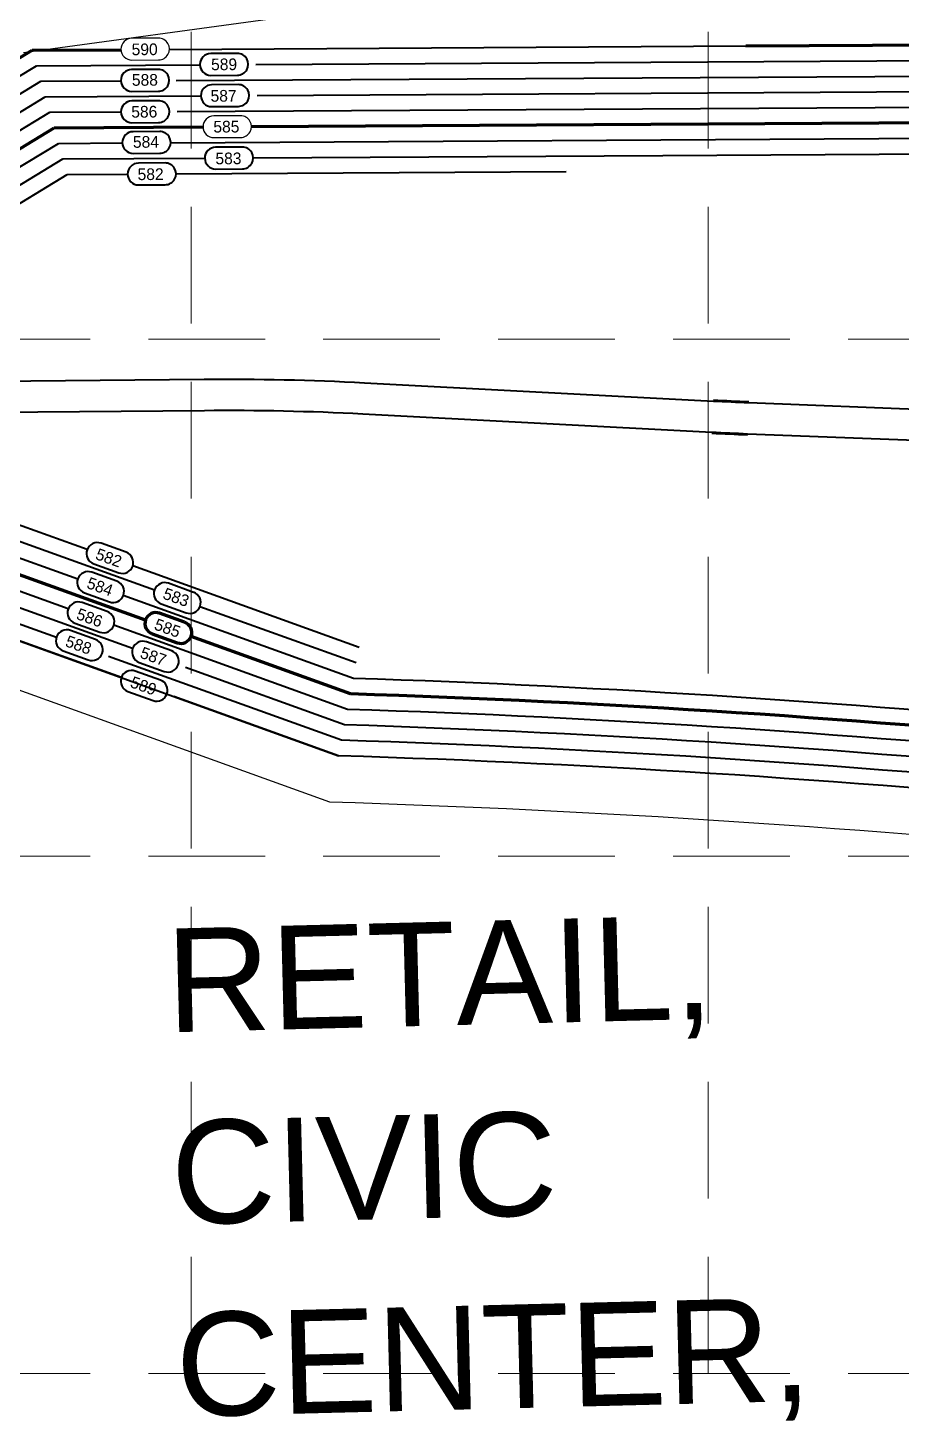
# Model space of a CAD drawing. Header units: inches. Extents: x -5337 to 1057, y 15227 to 19227.
# Drawn here: x -3567.9 to -3399.4, y 16120.1 to 16389 of the extents above; entities that cross this region are included whole.
import ezdxf
from ezdxf.enums import TextEntityAlignment as Align

# ---------------------------------------------------------------- set-up
doc = ezdxf.new("R2010")
doc.units = ezdxf.units.IN
doc.header["$LTSCALE"] = 150
doc.header["$MEASUREMENT"] = 0
doc.linetypes.add('HIDDEN', pattern=[0.375, 0.25, -0.125])
for name, color, linetype in [('COMT-MIN', 84, 'Continuous'), ('CONT-MJR', 84, 'Continuous'), ('grid', 7, 'HIDDEN'), ('Level 28', 7, 'Continuous'), ('Level 9', 7, 'Continuous'), ('LOTLINE', 7, 'Continuous')]:
    doc.layers.add(name, color=color, linetype=linetype)
doc.styles.get("Standard").update_dxf_attribs({"font": 'ARIAL.TTF', "height": 25})
doc.styles.add('Style-ENGINEERING', font='ENGINEERING.shx')

msp = doc.modelspace()

# ---------------------------------------------------------------- linework, layer by layer
at = {"layer": 'COMT-MIN', "color": 5, "linetype": 'Continuous', "lineweight": 40}
for p, q in [((-3527.48, 16384.09), (-3532.62, 16384.06)), ((-3527.48, 16384.09), (-3527.48, 16384.09)), ((-3523.91, 16381.97), (-3334.98, 16383.07)), ((-3622.08, 16347.81), (-3566.22, 16381.72)), ((-3566.22, 16381.72), (-3534.71, 16381.9)), ((-3542.73, 16381), (-3547.87, 16380.97)), ((-3542.73, 16381), (-3542.73, 16381)), ((-3539.27, 16378.87), (-3334.96, 16380.07)), ((-3620.18, 16345.45), (-3565.37, 16378.72)), ((-3565.37, 16378.72), (-3549.96, 16378.81)), ((-3532.6, 16379.86), (-3527.46, 16379.89)), ((-3532.6, 16379.86), (-3532.6, 16379.86)), ((-3527.3, 16378.07), (-3532.44, 16378.04)), ((-3527.46, 16379.89), (-3527.46, 16379.89)), ((-3527.3, 16378.07), (-3527.3, 16378.07)), ((-3618.28, 16343.1), (-3564.53, 16375.73)), ((-3564.53, 16375.73), (-3534.53, 16375.9)), ((-3547.85, 16376.77), (-3542.7, 16376.8)), ((-3547.85, 16376.77), (-3547.85, 16376.77)), ((-3542.7, 16374.96), (-3547.84, 16374.93)), ((-3542.7, 16376.8), (-3542.7, 16376.8)), ((-3542.7, 16374.96), (-3542.7, 16374.96)), ((-3523.68, 16375.97), (-3334.94, 16377.07)), ((-3616.38, 16340.74), (-3563.68, 16372.73)), ((-3563.68, 16372.73), (-3549.93, 16372.81)), ((-3539.12, 16372.88), (-3334.91, 16374.07)), ((-3532.42, 16373.84), (-3527.27, 16373.87)), ((-3532.42, 16373.84), (-3532.42, 16373.84)), ((-3527.27, 16373.87), (-3527.27, 16373.87)), ((-3547.82, 16370.73), (-3542.68, 16370.76)), ((-3547.82, 16370.73), (-3547.82, 16370.73)), ((-3542.68, 16370.76), (-3542.68, 16370.76)), ((-3612.58, 16336.03), (-3561.98, 16366.74)), ((-3561.98, 16366.74), (-3549.68, 16366.81)), ((-3542.45, 16369.02), (-3547.59, 16368.99)), ((-3542.45, 16369.02), (-3542.45, 16369.02)), ((-3540.34, 16366.87), (-3356.02, 16367.95)), ((-3547.57, 16364.79), (-3542.43, 16364.82)), ((-3547.57, 16364.79), (-3547.57, 16364.79)), ((-3542.43, 16364.82), (-3542.43, 16364.82)), ((-3526.53, 16366.02), (-3531.67, 16365.99)), ((-3526.53, 16366.02), (-3526.53, 16366.02)), ((-3524.42, 16363.96), (-3445.39, 16364.43)), ((-3445.39, 16364.43), (-3356, 16364.95)), ((-3610.67, 16333.68), (-3561.14, 16363.75)), ((-3561.14, 16363.75), (-3533.76, 16363.91)), ((-3541.43, 16362.96), (-3546.57, 16362.93)), ((-3541.43, 16362.96), (-3541.43, 16362.96)), ((-3539.31, 16360.87), (-3464.03, 16361.32)), ((-3531.65, 16361.79), (-3526.51, 16361.82)), ((-3531.65, 16361.79), (-3531.65, 16361.79)), ((-3526.51, 16361.82), (-3526.51, 16361.82)), ((-3608.77, 16331.32), (-3560.29, 16360.75)), ((-3560.29, 16360.75), (-3548.66, 16360.82)), ((-3546.54, 16358.73), (-3541.4, 16358.76)), ((-3546.54, 16358.73), (-3546.54, 16358.73)), ((-3541.4, 16358.76), (-3541.4, 16358.76)), ((-3556.44, 16288.38), (-3611.1, 16308.04)), ((-3543.48, 16280.53), (-3612.5, 16305.36)), ((-3558.28, 16282.67), (-3613.9, 16302.67)), ((-3560.1, 16276.95), (-3616.7, 16297.3)), ((-3547.69, 16269.29), (-3618.09, 16294.62)), ((-3562.4, 16271.4), (-3619.49, 16291.93)), ((-3549.85, 16263.7), (-3620.89, 16289.25)), ((-3548.93, 16287.86), (-3553.77, 16289.6)), ((-3548.93, 16287.86), (-3548.93, 16287.86)), ((-3550.73, 16282.27), (-3555.57, 16284.01)), ((-3555.2, 16285.65), (-3555.2, 16285.65)), ((-3555.2, 16285.65), (-3550.36, 16283.91)), ((-3550.36, 16283.91), (-3550.36, 16283.91)), ((-3503.95, 16269.5), (-3547.65, 16285.22)), ((-3550.73, 16282.27), (-3550.73, 16282.27)), ((-3535.93, 16280.14), (-3540.77, 16281.88)), ((-3552.59, 16276.42), (-3557.43, 16278.16)), ((-3556.99, 16280.06), (-3556.99, 16280.06)), ((-3556.99, 16280.06), (-3552.15, 16278.32)), ((-3552.15, 16278.32), (-3552.15, 16278.32)), ((-3505.09, 16263.54), (-3549.49, 16279.51)), ((-3542.19, 16277.93), (-3542.19, 16277.93)), ((-3542.19, 16277.93), (-3537.35, 16276.19)), ((-3535.93, 16280.14), (-3535.93, 16280.14)), ((-3552.59, 16276.42), (-3552.59, 16276.42)), ((-3537.35, 16276.19), (-3537.35, 16276.19)), ((-3504.52, 16266.52), (-3534.69, 16277.37)), ((-3554.83, 16271.05), (-3559.67, 16272.8)), ((-3558.85, 16274.21), (-3558.85, 16274.21)), ((-3558.85, 16274.21), (-3554.01, 16272.47)), ((-3506.23, 16257.57), (-3551.31, 16273.78)), ((-3554.83, 16271.05), (-3554.83, 16271.05)), ((-3554.01, 16272.47), (-3554.01, 16272.47)), ((-3540.15, 16268.84), (-3544.99, 16270.58)), ((-3561.09, 16268.84), (-3561.09, 16268.84)), ((-3561.09, 16268.84), (-3556.25, 16267.1)), ((-3556.25, 16267.1), (-3556.25, 16267.1)), ((-3507.36, 16251.6), (-3552.37, 16267.79)), ((-3540.15, 16268.84), (-3540.15, 16268.84)), ((-3542.33, 16263.22), (-3547.17, 16264.96)), ((-3546.41, 16266.62), (-3546.41, 16266.62)), ((-3546.41, 16266.62), (-3541.57, 16264.88)), ((-3541.57, 16264.88), (-3541.57, 16264.88)), ((-3506.8, 16254.59), (-3537.48, 16265.62)), ((-3542.33, 16263.22), (-3542.33, 16263.22)), ((-3548.59, 16261.01), (-3548.59, 16261.01)), ((-3548.59, 16261.01), (-3543.75, 16259.27)), ((-3543.75, 16259.27), (-3543.75, 16259.27)), ((-3507.93, 16248.62), (-3539.72, 16260.05)), ((-3506.8, 16254.59), (-3506.8, 16254.59)), ((-3507.36, 16251.6), (-3507.36, 16251.6)), ((-3507.93, 16248.62), (-3507.93, 16248.62))]:
    msp.add_line(p, q, dxfattribs=at)
for centre, radius, start, end in [((-3532.61, 16381.96), 2.1, 90.3361, 270.3361), ((-3527.47, 16381.99), 2.1, 270.3361, 90.3361), ((-3547.86, 16378.87), 2.1, 90.3361, 270.3361), ((-3542.72, 16378.9), 2.1, 270.3361, 90.3361), ((-3532.43, 16375.94), 2.1, 90.3361, 270.3361), ((-3527.29, 16375.97), 2.1, 270.3361, 90.3361), ((-3547.83, 16372.83), 2.1, 90.3361, 270.3361), ((-3542.69, 16372.86), 2.1, 270.3361, 90.3361), ((-3547.58, 16366.89), 2.1, 90.3361, 270.3361), ((-3542.44, 16366.92), 2.1, 270.3361, 90.3361), ((-3531.66, 16363.89), 2.1, 90.3361, 270.3361), ((-3526.52, 16363.92), 2.1, 270.3361, 90.3361), ((-3546.56, 16360.83), 2.1, 90.3361, 270.3361), ((-3541.41, 16360.86), 2.1, 270.3361, 90.3361), ((-3554.49, 16287.63), 2.1, 70.2183, 250.2183), ((-3549.65, 16285.89), 2.1, 250.2183, 70.2183), ((-3556.28, 16282.03), 2.1, 70.2183, 250.2183), ((-3551.44, 16280.29), 2.1, 250.2183, 70.2183), ((-3541.48, 16279.91), 2.1, 70.2183, 250.2183), ((-3558.14, 16276.19), 2.1, 70.2183, 250.2183), ((-3536.64, 16278.17), 2.1, 250.2183, 70.2183), ((-3553.3, 16274.45), 2.1, 250.2183, 70.2183), ((-3560.38, 16270.82), 2.1, 70.2183, 250.2183), ((-3555.54, 16269.08), 2.1, 250.2183, 70.2183), ((-3545.7, 16268.6), 2.1, 70.2183, 250.2183), ((-3540.86, 16266.86), 2.1, 250.2183, 70.2183), ((-3547.88, 16262.98), 2.1, 70.2183, 250.2183), ((-3543.04, 16261.24), 2.1, 250.2183, 70.2183), ((-3579.14, 13990.87), 2273.87, 80.67303, 88.13365), ((-3579.14, 13990.87), 2267.87, 80.57673, 88.15753), ((-3579.14, 13990.87), 2264.87, 80.52815, 88.1695), ((-3579.14, 13990.87), 2261.87, 80.47927, 88.1815), ((-3579.14, 13990.87), 2258.87, 80.4301, 88.19353)]:
    msp.add_arc(centre, radius, start, end, dxfattribs=at)
at = {"layer": 'COMT-MIN', "color": 5, "linetype": 'Continuous', "lineweight": 40, "extrusion": (0, 0, -1)}
for radius in [496.8, 503.2]:
    msp.add_arc((3409.61, 16813.3), radius, 272.2136, 272.9976, dxfattribs=at)
at = {"layer": 'CONT-MJR', "color": 5, "linetype": 'Continuous', "lineweight": 30}
for p, q in [((-3542.7, 16387.03), (-3547.84, 16387)), ((-3542.7, 16387.03), (-3542.7, 16387.03)), ((-3547.82, 16382.8), (-3542.68, 16382.83)), ((-3547.82, 16382.8), (-3547.82, 16382.8)), ((-3542.68, 16382.83), (-3542.68, 16382.83)), ((-3526.86, 16372.08), (-3532.01, 16372.05)), ((-3526.86, 16372.08), (-3526.86, 16372.08)), ((-3531.98, 16367.85), (-3526.84, 16367.88)), ((-3531.98, 16367.85), (-3531.98, 16367.85)), ((-3526.84, 16367.88), (-3526.84, 16367.88))]:
    msp.add_line(p, q, dxfattribs=at)
at = {"layer": 'CONT-MJR', "color": 5, "linetype": 'Continuous', "lineweight": 40}
msp.add_line((-3540.59, 16384.87), (-3429.36, 16385.52), dxfattribs=at)
at = {"layer": 'CONT-MJR', "color": 5, "linetype": 'Continuous', "lineweight": 70}
for p, q in [((-3429.36, 16385.52), (-3335, 16386.07)), ((-3623.99, 16350.16), (-3567.07, 16384.71)), ((-3567.07, 16384.71), (-3549.93, 16384.81)), ((-3614.48, 16338.39), (-3562.83, 16369.74)), ((-3562.83, 16369.74), (-3534.1, 16369.91)), ((-3524.75, 16369.96), (-3334.89, 16371.07)), ((-3545.2, 16274.78), (-3615.3, 16299.99)), ((-3537.66, 16274.36), (-3542.5, 16276.1)), ((-3537.66, 16274.36), (-3537.66, 16274.36)), ((-3543.92, 16272.15), (-3543.92, 16272.15)), ((-3543.92, 16272.15), (-3539.08, 16270.41)), ((-3539.08, 16270.41), (-3539.08, 16270.41)), ((-3505.66, 16260.55), (-3536.41, 16271.62))]:
    msp.add_line(p, q, dxfattribs=at)
at = {"layer": 'CONT-MJR', "color": 5, "linetype": 'Continuous', "lineweight": 30}
for centre, start, end in [((-3547.83, 16384.9), 90.3361, 270.3361), ((-3542.69, 16384.93), 270.3361, 90.3361), ((-3532, 16369.95), 90.3361, 270.3361), ((-3526.85, 16369.98), 270.3361, 90.3361)]:
    msp.add_arc(centre, 2.1, start, end, dxfattribs=at)
at = {"layer": 'CONT-MJR', "color": 5, "linetype": 'Continuous', "lineweight": 70}
for centre, radius, start, end in [((-3543.21, 16274.13), 2.1, 70.2183, 250.2183), ((-3538.37, 16272.39), 2.1, 250.2183, 70.2183), ((-3579.14, 13990.87), 2270.87, 80.62502, 88.14558)]:
    msp.add_arc(centre, radius, start, end, dxfattribs=at)
at = {"layer": 'grid', "color": 252, "linetype": 'HIDDEN', "lineweight": 0, "ltscale": 0.6}
for p, q in [((-3536.39, 19121.98), (-3536.39, 15630.29)), ((-3436.64, 19121.98), (-3436.64, 15630.29)), ((-5232.14, 16328.98), (952.36, 16328.98)), ((-5232.14, 16229.23), (952.36, 16229.23)), ((-5232.14, 16129.48), (952.36, 16129.48))]:
    msp.add_line(p, q, dxfattribs=at)
at = {"layer": 'Level 28', "color": 250, "linetype": 'Continuous', "lineweight": 40}
for p in [(-3620.89, 16289.25), (-3507.93, 16248.62)]:
    msp.add_line(p, (-3507.93, 16248.62), dxfattribs=at)
msp.add_arc((-3579.14, 13990.87), 2258.87, 80.4301, 88.19353, dxfattribs=at)
at = {"layer": 'Level 9', "linetype": 'Continuous', "lineweight": 40}
for p, q in [((-3533.89, 16321.18), (-3592.16, 16320.64)), ((-3435.6, 16316.98), (-3502.93, 16320.51)), ((-3345.93, 16313.47), (-3428.8, 16316.67)), ((-3533.84, 16315.18), (-3592.1, 16314.64)), ((-3435.91, 16310.99), (-3503.24, 16314.52)), ((-3346.16, 16307.48), (-3429.03, 16310.68))]:
    msp.add_line(p, q, dxfattribs=at)
for radius in [503, 497]:
    msp.add_arc((-3529.24, 15818.2), radius, 87.0024, 90.5305, dxfattribs=at)
at = {"layer": 'Level 9', "linetype": 'Continuous', "lineweight": 40, "extrusion": (0, 0, -1)}
for radius in [497, 503]:
    msp.add_arc((3409.61, 16813.3), radius, 272.2136, 272.9976, dxfattribs=at)
at = {"layer": 'LOTLINE'}
for p, q in [((-3518.76, 16391), (-3568.73, 16384.18)), ((-3509.64, 16239.67), (-3617.16, 16278.34))]:
    msp.add_line(p, q, dxfattribs=at)
msp.add_arc((-3579.14, 13990.87), 2249.87, 80.28073, 88.22974, dxfattribs=at)

# ---------------------------------------------------------------- texts
for s, p in [('RETAIL,', (-3540.97, 16195.26)), ('CIVIC ', (-3540.04, 16158.2)), ('CENTER,', (-3539.11, 16121.13))]:
    msp.add_text(s, height=20, rotation=1.442).set_placement(p)
at = {"layer": 'COMT-MIN', "color": 5, "linetype": 'Continuous', "lineweight": 40, "style": 'Style-ENGINEERING'}
for s, rotation, p in [('589', 0.3361, (-3532.55, 16383.09)), ('588', 0.3361, (-3547.83, 16380.09)), ('587', 0.3361, (-3532.65, 16377.02)), ('586', 0.3361, (-3547.95, 16373.95)), ('584', 0.3361, (-3547.63, 16368.13)), ('583', 0.3361, (-3531.71, 16364.95)), ('582', 0.3361, (-3546.73, 16361.9)), ('582', 340.2183, (-3554.26, 16288.71)), ('584', 340.2183, (-3555.96, 16283.15)), ('583', 340.2183, (-3541.26, 16281.1)), ('586', 340.2183, (-3557.96, 16277.16)), ('588', 340.2183, (-3560.09, 16271.91)), ('587', 340.2183, (-3545.67, 16269.7)), ('589', 340.2183, (-3547.56, 16264.02))]:
    msp.add_text(s, height=2.25, rotation=rotation, dxfattribs=at).set_placement(p, align=Align.TOP_LEFT)
at = {"layer": 'CONT-MJR', "color": 5, "linetype": 'Continuous', "lineweight": 30, "style": 'Style-ENGINEERING'}
for s, p in [('590', (-3547.88, 16385.99)), ('585', (-3532.11, 16371.07))]:
    msp.add_text(s, height=2.25, rotation=0.3361, dxfattribs=at).set_placement(p, align=Align.TOP_LEFT)
at = {"layer": 'CONT-MJR', "color": 5, "linetype": 'Continuous', "lineweight": 70, "style": 'Style-ENGINEERING'}
msp.add_text('585', height=2.25, rotation=340.2183, dxfattribs=at).set_placement((-3542.93, 16275.16), align=Align.TOP_LEFT)

doc.saveas('drawing.dxf')
